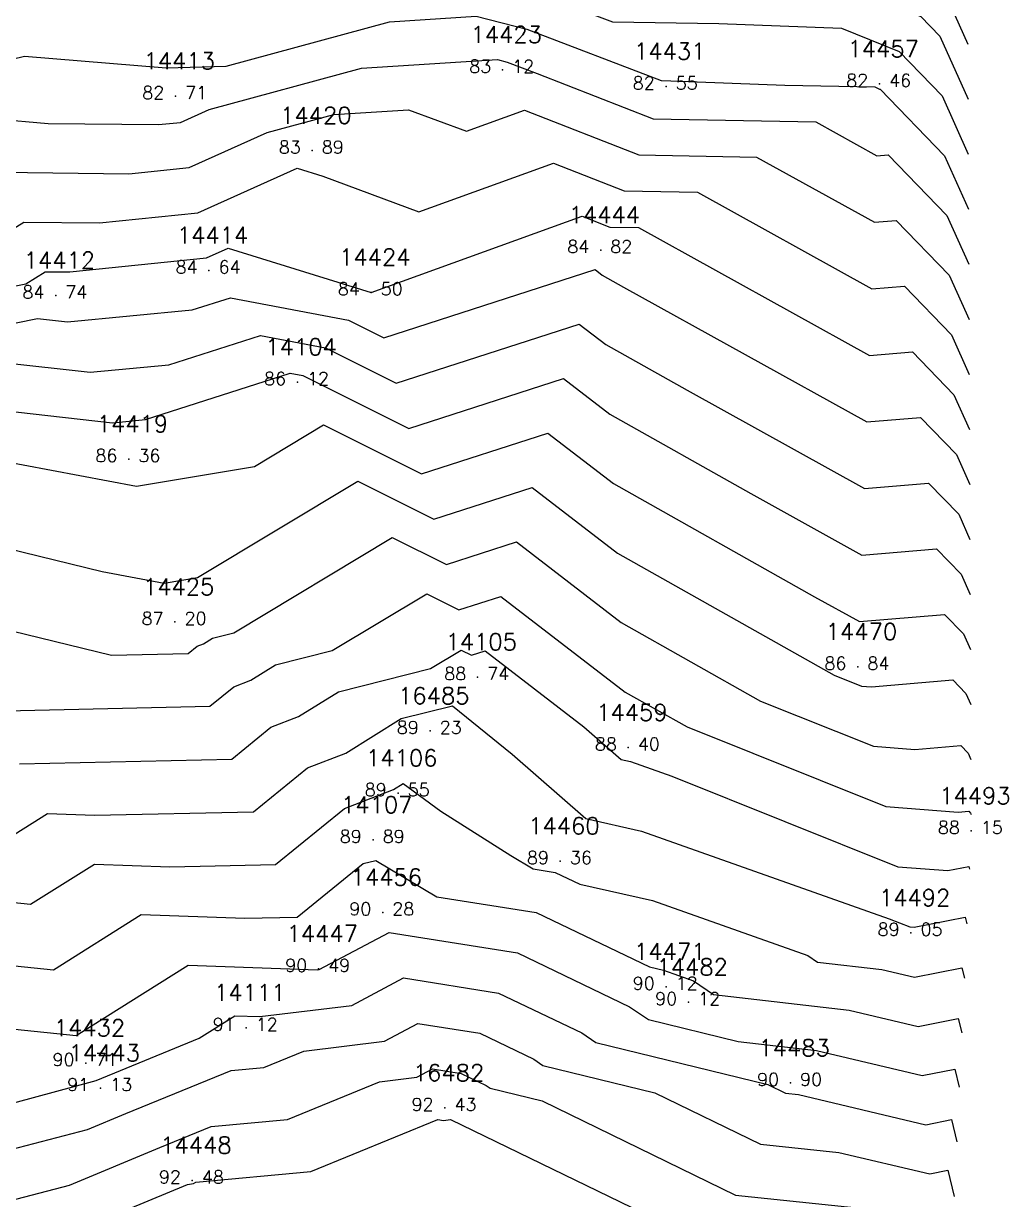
# Model space of a CAD drawing. Header units: millimetres. Extents: x 1412565 to 1412813, y 4931476 to 4931699.
# Drawn here: x 1412797.97 to 1412813.33, y 4931514.11 to 4931532.45 of the extents above; entities that cross this region are included whole.
import ezdxf
from ezdxf.enums import TextEntityAlignment as Align

# ---------------------------------------------------------------- set-up
doc = ezdxf.new("R2010")
doc.units = ezdxf.units.MM
for name, color, linetype in [('CIVIL', 50, 'Continuous'), ('CIVIL-DRAW', 80, 'Continuous'), ('CIVIL-NONAME', 130, 'Continuous'), ('CIVIL-TEXT', 240, 'Continuous'), ('CIVIL-Z', 50, 'Continuous'), ('Tcontours0', 7, 'Continuous'), ('Tcontours1', 7, 'Continuous'), ('Tcontours2', 7, 'Continuous')]:
    doc.layers.add(name, color=color, linetype=linetype)
doc.styles.add('CIVILCADMAIN', font='TXT.SHX')
doc.styles.get("Standard").update_dxf_attribs({"font": 'arial.ttf'})

# ---------------------------------------------------------------- blocks, each defined once
blk = doc.blocks.new('CIVIL-ZZ')
at = {"layer": 'CIVIL-DRAW'}
blk.add_point((0, 0), dxfattribs=at)
at = {"layer": 'CIVIL-NONAME'}
blk.add_attdef('NAME', text='', height=1.8, dxfattribs=at).set_placement((0, 2.1), align=Align.CENTER)
at = {"layer": 'CIVIL-TEXT', "flags": 8}
blk.add_attdef('TEXT', text='', height=2, dxfattribs=at).set_placement((0.2, -3.3), align=Align.CENTER)
at = {"layer": 'CIVIL-Z'}
blk.add_attdef('Z1', text='', height=1.6, dxfattribs=at).set_placement((-0.75, -0.225), align=Align.RIGHT)
blk.add_attdef('Z2', (0.75, -0.225), '', height=1.6, dxfattribs=at)

msp = doc.modelspace()

# ---------------------------------------------------------------- linework, layer by layer
at = {"layer": 'Tcontours0'}
for points, elevation in [([(1412789.001, 4931526.27), (1412788.996, 4931525.796), (1412790.013, 4931525.831), (1412791.186, 4931525.53), (1412792.179, 4931526.254), (1412794.801, 4931527.409), (1412796.466, 4931527.505), (1412798.188, 4931527.853), (1412798.653, 4931527.801), (1412800.598, 4931527.985), (1412801.196, 4931528.177), (1412803.035, 4931527.828), (1412803.586, 4931527.552), (1412806.882, 4931528.614), (1412806.992, 4931528.53), (1412807.327, 4931528.341), (1412811.123, 4931526.239), (1412811.958, 4931526.309), (1412812.518, 4931525.731), (1412812.727, 4931525.265)], 85), ([(1412796.068, 4931517.938), (1412798.434, 4931517.694), (1412799.804, 4931518.555), (1412801.421, 4931518.498), (1412802.236, 4931518.516), (1412803.264, 4931519.351), (1412803.462, 4931519.401), (1412804.413, 4931518.833), (1412805.965, 4931518.587), (1412807.729, 4931517.739), (1412807.949, 4931517.69), (1412808.418, 4931517.524), (1412808.729, 4931517.311), (1412810.845, 4931517.068), (1412811.923, 4931516.813), (1412812.548, 4931516.938), (1412812.604, 4931516.714)], 90)]:
    msp.add_lwpolyline(points, dxfattribs=dict(at, elevation=elevation))
at = {"layer": 'Tcontours1'}
for points, elevation in [([(1412789.027, 4931532.967), (1412789.403, 4931533.02), (1412789.998, 4931533.031), (1412790.784, 4931532.835), (1412790.999, 4931532.84), (1412793.844, 4931533.531), (1412799.165, 4931534.81), (1412799.411, 4931534.89), (1412802.539, 4931534.967), (1412804.182, 4931534.773), (1412804.423, 4931534.774), (1412805.551, 4931534.367), (1412806.918, 4931533.996), (1412809.625, 4931534.057), (1412810.04, 4931534.022), (1412812.126, 4931533.175), (1412812.211, 4931533.151), (1412812.242, 4931533.144), (1412812.697, 4931532.129)], 81), ([(1412789.05, 4931531.473), (1412789.924, 4931531.45), (1412790.34, 4931531.457), (1412791.538, 4931531.502), (1412792.405, 4931531.526), (1412793.12, 4931531.817), (1412793.985, 4931531.835), (1412798.444, 4931532.919), (1412799.843, 4931532.803), (1412803.011, 4931532.903), (1412804.11, 4931533.201), (1412804.693, 4931533.238), (1412806.126, 4931532.871), (1412807.152, 4931532.479), (1412808.811, 4931532.455), (1412810.728, 4931532.382), (1412811.628, 4931532.014), (1412812.296, 4931531.323), (1412812.704, 4931530.413)], 82), ([(1412789.044, 4931529.705), (1412789.941, 4931529.605), (1412790.339, 4931529.705), (1412791.611, 4931529.943), (1412792.601, 4931529.98), (1412794.939, 4931530.046), (1412796.866, 4931530.828), (1412796.972, 4931530.831), (1412797.519, 4931530.964), (1412798.35, 4931530.895), (1412800.073, 4931530.876), (1412800.418, 4931530.911), (1412800.863, 4931531.111), (1412803.242, 4931531.756), (1412805.36, 4931531.892), (1412805.514, 4931531.852), (1412805.977, 4931531.675), (1412807.788, 4931530.964), (1412810.325, 4931530.917), (1412811.278, 4931530.389), (1412811.456, 4931530.404), (1412812.37, 4931529.459), (1412812.712, 4931528.697)], 83), ([(1412789.044, 4931527.733), (1412789.761, 4931527.653), (1412790.681, 4931527.884), (1412790.72, 4931527.889), (1412793.371, 4931528.361), (1412793.67, 4931528.493), (1412796.423, 4931528.653), (1412797.032, 4931528.775), (1412797.971, 4931529.357), (1412799.152, 4931529.344), (1412800.688, 4931529.502), (1412802.234, 4931530.196), (1412802.636, 4931530.071), (1412804.133, 4931529.517), (1412806.232, 4931530.275), (1412807.338, 4931529.841), (1412808.481, 4931529.82), (1412811.2, 4931528.314), (1412811.707, 4931528.357), (1412812.444, 4931527.595), (1412812.719, 4931526.981)], 84), ([(1412788.881, 4931523.872), (1412789.88, 4931523.07), (1412790.526, 4931522.995), (1412790.84, 4931523.048), (1412792.783, 4931524.291), (1412795.023, 4931525.925), (1412795.931, 4931526.325), (1412796.508, 4931526.358), (1412797.104, 4931526.478), (1412799.357, 4931526.227), (1412799.872, 4931526.275), (1412802.128, 4931527.001), (1412802.325, 4931526.964), (1412803.977, 4931526.137), (1412806.392, 4931526.915), (1412807.112, 4931526.362), (1412809.312, 4931525.123), (1412811.045, 4931524.163), (1412812.21, 4931524.262), (1412812.591, 4931523.867), (1412812.734, 4931523.549)], 86), ([(1412788.981, 4931522.571), (1412789.442, 4931522.346), (1412790.124, 4931521.746), (1412790.545, 4931521.697), (1412791.84, 4931521.916), (1412795.893, 4931524.51), (1412796.273, 4931524.665), (1412796.702, 4931524.515), (1412799.196, 4931523.905), (1412800.159, 4931523.725), (1412800.684, 4931523.813), (1412803.184, 4931525.315), (1412804.369, 4931524.722), (1412805.902, 4931525.216), (1412807.232, 4931524.195), (1412810.613, 4931522.291), (1412811.04, 4931522.12), (1412811.196, 4931522.107), (1412812.461, 4931522.215), (1412812.665, 4931522.003), (1412812.741, 4931521.833)], 87), ([(1412788.945, 4931521.394), (1412790.368, 4931520.422), (1412790.564, 4931520.399), (1412792.84, 4931520.785), (1412794.536, 4931521.87), (1412795.727, 4931522.358), (1412797.068, 4931521.887), (1412797.691, 4931521.734), (1412800.875, 4931521.804), (1412801.249, 4931522.109), (1412801.515, 4931522.211), (1412801.898, 4931522.45), (1412802.782, 4931522.673), (1412804.256, 4931523.559), (1412804.76, 4931523.307), (1412805.412, 4931523.517), (1412807.352, 4931522.027), (1412808.318, 4931521.483), (1412811.416, 4931520.242), (1412812.547, 4931520.153), (1412812.712, 4931520.167), (1412812.739, 4931520.14), (1412812.749, 4931520.117)], 88), ([(1412797.721, 4931519.741), (1412798.343, 4931520.132), (1412799.076, 4931520.106), (1412801.556, 4931520.16), (1412802.398, 4931520.845), (1412802.996, 4931521.075), (1412803.859, 4931521.613), (1412804.657, 4931521.814), (1412805.591, 4931521.056), (1412806.738, 4931520.054), (1412807.606, 4931519.859), (1412811.471, 4931518.492), (1412811.791, 4931518.364), (1412811.862, 4931518.358), (1412812.657, 4931518.517), (1412812.683, 4931518.414)], 89), ([(1412789.036, 4931514.441), (1412789.486, 4931514.366), (1412790.059, 4931514.151), (1412790.71, 4931514.223), (1412790.948, 4931514.181), (1412793.543, 4931514.762), (1412794.466, 4931515.316), (1412795.474, 4931515.397), (1412796.893, 4931515.37), (1412799.099, 4931515.971), (1412800.708, 4931516.629), (1412801.265, 4931516.979), (1412801.655, 4931516.965), (1412803.088, 4931517.14), (1412803.895, 4931517.569), (1412805.378, 4931517.333), (1412806.676, 4931516.71), (1412806.892, 4931516.561), (1412809.578, 4931515.905), (1412809.852, 4931515.771), (1412810.056, 4931515.75), (1412812.043, 4931515.279), (1412812.44, 4931515.358), (1412812.524, 4931515.013)], 91), ([(1412789.043, 4931512.446), (1412791.222, 4931512.529), (1412792.104, 4931512.374), (1412794.212, 4931512.846), (1412795.554, 4931513.102), (1412796.426, 4931513.749), (1412798.686, 4931514.337), (1412800.092, 4931514.922), (1412800.896, 4931515.25), (1412802.084, 4931515.36), (1412803.522, 4931515.95), (1412804.103, 4931516.021), (1412804.346, 4931516.15), (1412804.792, 4931516.079), (1412805.182, 4931515.892), (1412805.247, 4931515.847), (1412806.055, 4931515.65), (1412809.074, 4931514.182), (1412811.317, 4931513.945), (1412812.162, 4931513.745), (1412812.331, 4931513.779), (1412812.445, 4931513.312)], 92)]:
    msp.add_lwpolyline(points, dxfattribs=dict(at, elevation=elevation))
at = {"layer": 'Tcontours2'}
for points, elevation in [([(1412789.05, 4931532.251), (1412789.663, 4931532.235), (1412790.823, 4931532.256), (1412791.006, 4931532.263), (1412791.138, 4931532.267), (1412791.247, 4931532.311), (1412792.492, 4931532.337), (1412798.907, 4931533.896), (1412799.492, 4931533.848), (1412803.14, 4931533.963), (1412804.072, 4931533.986), (1412804.39, 4931533.948), (1412804.437, 4931533.948), (1412804.655, 4931533.869), (1412806.439, 4931533.384), (1412806.746, 4931533.391), (1412809.557, 4931533.35), (1412810.085, 4931533.33), (1412811.962, 4931532.562), (1412812.26, 4931532.254), (1412812.701, 4931531.271)], 81.5), ([(1412789.049, 4931530.673), (1412790.03, 4931530.581), (1412790.152, 4931530.611), (1412790.541, 4931530.684), (1412792.069, 4931530.741), (1412793.672, 4931530.786), (1412794.993, 4931531.323), (1412795.479, 4931531.333), (1412797.982, 4931531.941), (1412800.193, 4931531.759), (1412801.13, 4931531.788), (1412803.676, 4931532.478), (1412805.027, 4931532.565), (1412805.82, 4931532.362), (1412807.914, 4931531.562), (1412808.065, 4931531.56), (1412809.84, 4931531.492), (1412811.246, 4931531.466), (1412811.317, 4931531.427), (1412811.33, 4931531.428), (1412812.333, 4931530.391), (1412812.708, 4931529.555)], 82.5), ([(1412789.044, 4931528.719), (1412789.851, 4931528.629), (1412790.527, 4931528.798), (1412792.681, 4931529.202), (1412793.133, 4931529.219), (1412795.96, 4931529.299), (1412796.17, 4931529.303), (1412796.737, 4931529.577), (1412797.633, 4931530.132), (1412799.612, 4931530.11), (1412800.553, 4931530.207), (1412801.766, 4931530.751), (1412802.808, 4931531.034), (1412803.974, 4931531.108), (1412804.876, 4931530.774), (1412805.782, 4931531.102), (1412807.563, 4931530.403), (1412809.403, 4931530.369), (1412811.239, 4931529.352), (1412811.581, 4931529.381), (1412812.407, 4931528.527), (1412812.716, 4931527.839)], 83.5), ([(1412789.03, 4931526.943), (1412789.3, 4931526.89), (1412789.529, 4931526.701), (1412790.396, 4931526.73), (1412791.206, 4931526.842), (1412792.066, 4931526.996), (1412794.236, 4931527.951), (1412796.445, 4931528.079), (1412798.004, 4931528.393), (1412798.308, 4931528.582), (1412798.691, 4931528.578), (1412800.822, 4931528.797), (1412801.161, 4931528.949), (1412803.39, 4931528.26), (1412806.682, 4931529.449), (1412807.114, 4931529.279), (1412807.56, 4931529.271), (1412811.162, 4931527.276), (1412811.833, 4931527.333), (1412812.481, 4931526.663), (1412812.723, 4931526.123)], 84.5), ([(1412788.881, 4931524.742), (1412789.146, 4931524.57), (1412789.812, 4931524.198), (1412790.696, 4931523.971), (1412793.601, 4931526.089), (1412795.366, 4931526.867), (1412796.487, 4931526.932), (1412797.646, 4931527.166), (1412799.005, 4931527.014), (1412800.235, 4931527.13), (1412801.662, 4931527.589), (1412802.68, 4931527.396), (1412803.782, 4931526.845), (1412806.637, 4931527.765), (1412807.052, 4931527.446), (1412808.32, 4931526.732), (1412811.084, 4931525.201), (1412812.084, 4931525.286), (1412812.555, 4931524.799), (1412812.73, 4931524.407)], 85.5), ([(1412788.939, 4931523.158), (1412789.661, 4931522.708), (1412790.002, 4931522.408), (1412790.535, 4931522.346), (1412791.34, 4931522.482), (1412796.318, 4931525.667), (1412796.445, 4931525.76), (1412796.496, 4931525.783), (1412796.529, 4931525.784), (1412796.563, 4931525.791), (1412797.074, 4931525.734), (1412799.73, 4931525.237), (1412801.568, 4931525.544), (1412802.648, 4931526.193), (1412804.173, 4931525.43), (1412806.147, 4931526.066), (1412807.172, 4931525.278), (1412810.305, 4931523.514), (1412811.006, 4931523.126), (1412812.335, 4931523.238), (1412812.628, 4931522.935), (1412812.738, 4931522.691)], 86.5), ([(1412789.008, 4931522.105), (1412789.223, 4931521.984), (1412790.246, 4931521.084), (1412790.554, 4931521.048), (1412792.34, 4931521.351), (1412795.215, 4931523.19), (1412796, 4931523.512), (1412796.885, 4931523.201), (1412799.34, 4931522.6), (1412800.534, 4931522.627), (1412800.675, 4931522.741), (1412800.774, 4931522.779), (1412800.918, 4931522.869), (1412801.249, 4931522.952), (1412803.72, 4931524.437), (1412804.565, 4931524.015), (1412805.657, 4931524.367), (1412807.292, 4931523.111), (1412809.465, 4931521.887), (1412811.228, 4931521.181), (1412811.872, 4931521.13), (1412812.587, 4931521.191), (1412812.702, 4931521.071), (1412812.745, 4931520.975)], 87.5), ([(1412797.904, 4931520.909), (1412801.215, 4931520.982), (1412801.823, 4931521.477), (1412802.255, 4931521.643), (1412802.879, 4931522.031), (1412804.314, 4931522.394), (1412804.793, 4931522.681), (1412804.956, 4931522.6), (1412805.168, 4931522.668), (1412806.709, 4931521.484), (1412807.29, 4931520.976), (1412807.434, 4931520.943), (1412808.078, 4931520.715), (1412811.603, 4931519.303), (1412812.384, 4931519.242), (1412812.712, 4931519.307), (1412812.722, 4931519.265)], 88.5), ([(1412796.358, 4931518.895), (1412798.078, 4931518.717), (1412799.073, 4931519.344), (1412800.249, 4931519.302), (1412801.896, 4931519.338), (1412802.972, 4931520.213), (1412803.736, 4931520.507), (1412803.888, 4931520.602), (1412804.476, 4931520.171), (1412805.569, 4931519.477), (1412805.918, 4931519.268), (1412806.258, 4931519.214), (1412806.644, 4931519.029), (1412807.777, 4931518.775), (1412810.203, 4931517.917), (1412810.351, 4931517.816), (1412811.353, 4931517.701), (1412811.864, 4931517.58), (1412812.603, 4931517.728), (1412812.643, 4931517.564)], 89.5), ([(1412789.045, 4931515.396), (1412789.722, 4931515.478), (1412790.489, 4931515.218), (1412792.149, 4931516.497), (1412792.479, 4931516.695), (1412795.778, 4931516.958), (1412796.064, 4931516.952), (1412798.79, 4931516.67), (1412800.534, 4931517.767), (1412802.552, 4931517.695), (1412802.58, 4931517.699), (1412803.669, 4931518.278), (1412805.672, 4931517.96), (1412807.422, 4931517.119), (1412807.715, 4931516.919), (1412809.115, 4931516.576), (1412810.336, 4931516.436), (1412811.983, 4931516.046), (1412812.494, 4931516.148), (1412812.564, 4931515.863)], 90.5), ([(1412789.023, 4931513.492), (1412789.436, 4931513.207), (1412790.966, 4931513.376), (1412791.526, 4931513.278), (1412794.935, 4931514.041), (1412795.417, 4931514.133), (1412795.73, 4931514.365), (1412798.964, 4931515.207), (1412799.562, 4931515.455), (1412801.205, 4931516.125), (1412801.718, 4931516.173), (1412802.339, 4931516.427), (1412803.596, 4931516.58), (1412804.12, 4931516.859), (1412805.085, 4931516.706), (1412805.929, 4931516.301), (1412806.07, 4931516.204), (1412807.816, 4931515.777), (1412809.463, 4931514.977), (1412810.687, 4931514.847), (1412812.102, 4931514.512), (1412812.385, 4931514.569), (1412812.485, 4931514.162)], 91.5), ([(1412789.043, 4931511.268), (1412791.478, 4931511.681), (1412792.682, 4931511.47), (1412793.488, 4931511.651), (1412795.69, 4931512.071), (1412797.121, 4931513.133), (1412798.407, 4931513.468), (1412800.525, 4931514.349), (1412800.62, 4931514.365), (1412800.656, 4931514.381), (1412802.45, 4931514.548), (1412804.43, 4931515.36), (1412804.521, 4931515.346), (1412804.628, 4931515.36), (1412808.686, 4931513.388), (1412811.947, 4931513.043), (1412812.221, 4931512.978), (1412812.276, 4931512.989), (1412812.406, 4931512.462)], 92.5)]:
    msp.add_lwpolyline(points, dxfattribs=dict(at, elevation=elevation))

# ---------------------------------------------------------------- block references
at = {"layer": 'CIVIL'}
ref = msp.add_blockref('CIVIL-ZZ', (1412805.44, 4931531.73, 83.12), dxfattribs=dict(at, xscale=0.2, yscale=0.2))
ref.add_attrib('Z2', '12', (1412805.59, 4931531.685), dxfattribs={"layer": 'CIVIL-Z', "height": 0.2, "style": 'CIVILCADMAIN'})
ref.add_attrib('Z1', '83', (1412804.92, 4931531.685), dxfattribs={"layer": 'CIVIL-Z', "height": 0.2, "style": 'CIVILCADMAIN'})
ref.add_attrib('NAME', '14423', (1412804.94, 4931532.15), dxfattribs={"layer": 'CIVIL-NONAME', "height": 0.26, "style": 'CIVILCADMAIN'})
ref = msp.add_blockref('CIVIL-ZZ', (1412807.99, 4931531.47, 82.55), dxfattribs=dict(at, xscale=0.2, yscale=0.2))
ref.add_attrib('Z2', '55', (1412808.14, 4931531.425), dxfattribs={"layer": 'CIVIL-Z', "height": 0.2, "style": 'CIVILCADMAIN'})
ref.add_attrib('Z1', '82', (1412807.47, 4931531.425), dxfattribs={"layer": 'CIVIL-Z', "height": 0.2, "style": 'CIVILCADMAIN'})
ref.add_attrib('NAME', '14431', (1412807.49, 4931531.89), dxfattribs={"layer": 'CIVIL-NONAME', "height": 0.26, "style": 'CIVILCADMAIN'})
ref = msp.add_blockref('CIVIL-ZZ', (1412811.32, 4931531.51, 82.46), dxfattribs=dict(at, xscale=0.2, yscale=0.2))
ref.add_attrib('Z2', '46', (1412811.47, 4931531.465), dxfattribs={"layer": 'CIVIL-Z', "height": 0.2, "style": 'CIVILCADMAIN'})
ref.add_attrib('Z1', '82', (1412810.8, 4931531.465), dxfattribs={"layer": 'CIVIL-Z', "height": 0.2, "style": 'CIVILCADMAIN'})
ref.add_attrib('NAME', '14457', (1412810.82, 4931531.93), dxfattribs={"layer": 'CIVIL-NONAME', "height": 0.26, "style": 'CIVILCADMAIN'})
ref = msp.add_blockref('CIVIL-ZZ', (1412800.34, 4931531.32, 82.71), dxfattribs=dict(at, xscale=0.2, yscale=0.2))
ref.add_attrib('Z2', '71', (1412800.49, 4931531.275), dxfattribs={"layer": 'CIVIL-Z', "height": 0.2, "style": 'CIVILCADMAIN'})
ref.add_attrib('Z1', '82', (1412799.82, 4931531.275), dxfattribs={"layer": 'CIVIL-Z', "height": 0.2, "style": 'CIVILCADMAIN'})
ref.add_attrib('NAME', '14413', (1412799.84, 4931531.74), dxfattribs={"layer": 'CIVIL-NONAME', "height": 0.26, "style": 'CIVILCADMAIN'})
ref = msp.add_blockref('CIVIL-ZZ', (1412802.47, 4931530.47, 83.89), dxfattribs=dict(at, xscale=0.2, yscale=0.2))
ref.add_attrib('Z2', '89', (1412802.62, 4931530.425), dxfattribs={"layer": 'CIVIL-Z', "height": 0.2, "style": 'CIVILCADMAIN'})
ref.add_attrib('Z1', '83', (1412801.95, 4931530.425), dxfattribs={"layer": 'CIVIL-Z', "height": 0.2, "style": 'CIVILCADMAIN'})
ref.add_attrib('NAME', '14420', (1412801.97, 4931530.89), dxfattribs={"layer": 'CIVIL-NONAME', "height": 0.26, "style": 'CIVILCADMAIN'})
ref = msp.add_blockref('CIVIL-ZZ', (1412806.97, 4931528.92, 84.82), dxfattribs=dict(at, xscale=0.2, yscale=0.2))
ref.add_attrib('Z2', '82', (1412807.12, 4931528.875), dxfattribs={"layer": 'CIVIL-Z', "height": 0.2, "style": 'CIVILCADMAIN'})
ref.add_attrib('Z1', '84', (1412806.45, 4931528.875), dxfattribs={"layer": 'CIVIL-Z', "height": 0.2, "style": 'CIVILCADMAIN'})
ref.add_attrib('NAME', '14444', (1412806.47, 4931529.34), dxfattribs={"layer": 'CIVIL-NONAME', "height": 0.26, "style": 'CIVILCADMAIN'})
ref = msp.add_blockref('CIVIL-ZZ', (1412800.86, 4931528.6, 84.64), dxfattribs=dict(at, xscale=0.2, yscale=0.2))
ref.add_attrib('Z2', '64', (1412801.01, 4931528.555), dxfattribs={"layer": 'CIVIL-Z', "height": 0.2, "style": 'CIVILCADMAIN'})
ref.add_attrib('Z1', '84', (1412800.34, 4931528.555), dxfattribs={"layer": 'CIVIL-Z', "height": 0.2, "style": 'CIVILCADMAIN'})
ref.add_attrib('NAME', '14414', (1412800.36, 4931529.02), dxfattribs={"layer": 'CIVIL-NONAME', "height": 0.26, "style": 'CIVILCADMAIN'})
ref = msp.add_blockref('CIVIL-ZZ', (1412798.47, 4931528.21, 84.74), dxfattribs=dict(at, xscale=0.2, yscale=0.2))
ref.add_attrib('Z2', '74', (1412798.62, 4931528.165), dxfattribs={"layer": 'CIVIL-Z', "height": 0.2, "style": 'CIVILCADMAIN'})
ref.add_attrib('Z1', '84', (1412797.95, 4931528.165), dxfattribs={"layer": 'CIVIL-Z', "height": 0.2, "style": 'CIVILCADMAIN'})
ref.add_attrib('NAME', '14412', (1412797.97, 4931528.63), dxfattribs={"layer": 'CIVIL-NONAME', "height": 0.26, "style": 'CIVILCADMAIN'})
ref = msp.add_blockref('CIVIL-ZZ', (1412803.39, 4931528.26, 84.5), dxfattribs=dict(at, xscale=0.2, yscale=0.2))
ref.add_attrib('Z2', '50', (1412803.54, 4931528.215), dxfattribs={"layer": 'CIVIL-Z', "height": 0.2, "style": 'CIVILCADMAIN'})
ref.add_attrib('Z1', '84', (1412802.87, 4931528.215), dxfattribs={"layer": 'CIVIL-Z', "height": 0.2, "style": 'CIVILCADMAIN'})
ref.add_attrib('NAME', '14424', (1412802.89, 4931528.68), dxfattribs={"layer": 'CIVIL-NONAME', "height": 0.26, "style": 'CIVILCADMAIN'})
ref = msp.add_blockref('CIVIL-ZZ', (1412802.24, 4931526.86, 86.12), dxfattribs=dict(at, xscale=0.2, yscale=0.2))
ref.add_attrib('Z2', '12', (1412802.39, 4931526.815), dxfattribs={"layer": 'CIVIL-Z', "height": 0.2, "style": 'CIVILCADMAIN'})
ref.add_attrib('Z1', '86', (1412801.72, 4931526.815), dxfattribs={"layer": 'CIVIL-Z', "height": 0.2, "style": 'CIVILCADMAIN'})
ref.add_attrib('NAME', '14104', (1412801.74, 4931527.28), dxfattribs={"layer": 'CIVIL-NONAME', "height": 0.26, "style": 'CIVILCADMAIN'})
ref = msp.add_blockref('CIVIL-ZZ', (1412799.61, 4931525.66, 86.36), dxfattribs=dict(at, xscale=0.2, yscale=0.2))
ref.add_attrib('Z2', '36', (1412799.76, 4931525.615), dxfattribs={"layer": 'CIVIL-Z', "height": 0.2, "style": 'CIVILCADMAIN'})
ref.add_attrib('Z1', '86', (1412799.09, 4931525.615), dxfattribs={"layer": 'CIVIL-Z', "height": 0.2, "style": 'CIVILCADMAIN'})
ref.add_attrib('NAME', '14419', (1412799.11, 4931526.08), dxfattribs={"layer": 'CIVIL-NONAME', "height": 0.26, "style": 'CIVILCADMAIN'})
ref = msp.add_blockref('CIVIL-ZZ', (1412800.33, 4931523.12, 87.2), dxfattribs=dict(at, xscale=0.2, yscale=0.2))
ref.add_attrib('Z2', '20', (1412800.48, 4931523.075), dxfattribs={"layer": 'CIVIL-Z', "height": 0.2, "style": 'CIVILCADMAIN'})
ref.add_attrib('Z1', '87', (1412799.81, 4931523.075), dxfattribs={"layer": 'CIVIL-Z', "height": 0.2, "style": 'CIVILCADMAIN'})
ref.add_attrib('NAME', '14425', (1412799.83, 4931523.54), dxfattribs={"layer": 'CIVIL-NONAME', "height": 0.26, "style": 'CIVILCADMAIN'})
ref = msp.add_blockref('CIVIL-ZZ', (1412810.98, 4931522.42, 86.84), dxfattribs=dict(at, xscale=0.2, yscale=0.2))
ref.add_attrib('Z2', '84', (1412811.13, 4931522.375), dxfattribs={"layer": 'CIVIL-Z', "height": 0.2, "style": 'CIVILCADMAIN'})
ref.add_attrib('Z1', '86', (1412810.46, 4931522.375), dxfattribs={"layer": 'CIVIL-Z', "height": 0.2, "style": 'CIVILCADMAIN'})
ref.add_attrib('NAME', '14470', (1412810.48, 4931522.84), dxfattribs={"layer": 'CIVIL-NONAME', "height": 0.26, "style": 'CIVILCADMAIN'})
ref = msp.add_blockref('CIVIL-ZZ', (1412805.05, 4931522.26, 88.74), dxfattribs=dict(at, xscale=0.2, yscale=0.2))
ref.add_attrib('Z2', '74', (1412805.2, 4931522.215), dxfattribs={"layer": 'CIVIL-Z', "height": 0.2, "style": 'CIVILCADMAIN'})
ref.add_attrib('Z1', '88', (1412804.53, 4931522.215), dxfattribs={"layer": 'CIVIL-Z', "height": 0.2, "style": 'CIVILCADMAIN'})
ref.add_attrib('NAME', '14105', (1412804.55, 4931522.68), dxfattribs={"layer": 'CIVIL-NONAME', "height": 0.26, "style": 'CIVILCADMAIN'})
ref = msp.add_blockref('CIVIL-ZZ', (1412804.31, 4931521.42, 89.23), dxfattribs=dict(at, xscale=0.2, yscale=0.2))
ref.add_attrib('Z2', '23', (1412804.46, 4931521.375), dxfattribs={"layer": 'CIVIL-Z', "height": 0.2, "style": 'CIVILCADMAIN'})
ref.add_attrib('Z1', '89', (1412803.79, 4931521.375), dxfattribs={"layer": 'CIVIL-Z', "height": 0.2, "style": 'CIVILCADMAIN'})
ref.add_attrib('NAME', '16485', (1412803.81, 4931521.84), dxfattribs={"layer": 'CIVIL-NONAME', "height": 0.26, "style": 'CIVILCADMAIN'})
ref = msp.add_blockref('CIVIL-ZZ', (1412807.4, 4931521.16, 88.4), dxfattribs=dict(at, xscale=0.2, yscale=0.2))
ref.add_attrib('Z2', '40', (1412807.55, 4931521.115), dxfattribs={"layer": 'CIVIL-Z', "height": 0.2, "style": 'CIVILCADMAIN'})
ref.add_attrib('Z1', '88', (1412806.88, 4931521.115), dxfattribs={"layer": 'CIVIL-Z', "height": 0.2, "style": 'CIVILCADMAIN'})
ref.add_attrib('NAME', '14459', (1412806.9, 4931521.58), dxfattribs={"layer": 'CIVIL-NONAME', "height": 0.26, "style": 'CIVILCADMAIN'})
ref = msp.add_blockref('CIVIL-ZZ', (1412803.81, 4931520.45, 89.55), dxfattribs=dict(at, xscale=0.2, yscale=0.2))
ref.add_attrib('Z2', '55', (1412803.96, 4931520.405), dxfattribs={"layer": 'CIVIL-Z', "height": 0.2, "style": 'CIVILCADMAIN'})
ref.add_attrib('Z1', '89', (1412803.29, 4931520.405), dxfattribs={"layer": 'CIVIL-Z', "height": 0.2, "style": 'CIVILCADMAIN'})
ref.add_attrib('NAME', '14106', (1412803.31, 4931520.87), dxfattribs={"layer": 'CIVIL-NONAME', "height": 0.26, "style": 'CIVILCADMAIN'})
ref = msp.add_blockref('CIVIL-ZZ', (1412803.42, 4931519.72, 89.89), dxfattribs=dict(at, xscale=0.2, yscale=0.2))
ref.add_attrib('Z2', '89', (1412803.57, 4931519.675), dxfattribs={"layer": 'CIVIL-Z', "height": 0.2, "style": 'CIVILCADMAIN'})
ref.add_attrib('Z1', '89', (1412802.9, 4931519.675), dxfattribs={"layer": 'CIVIL-Z', "height": 0.2, "style": 'CIVILCADMAIN'})
ref.add_attrib('NAME', '14107', (1412802.92, 4931520.14), dxfattribs={"layer": 'CIVIL-NONAME', "height": 0.26, "style": 'CIVILCADMAIN'})
ref = msp.add_blockref('CIVIL-ZZ', (1412812.75, 4931519.86, 88.15), dxfattribs=dict(at, xscale=0.2, yscale=0.2))
ref.add_attrib('Z2', '15', (1412812.9, 4931519.815), dxfattribs={"layer": 'CIVIL-Z', "height": 0.2, "style": 'CIVILCADMAIN'})
ref.add_attrib('Z1', '88', (1412812.23, 4931519.815), dxfattribs={"layer": 'CIVIL-Z', "height": 0.2, "style": 'CIVILCADMAIN'})
ref.add_attrib('NAME', '14493', (1412812.25, 4931520.28), dxfattribs={"layer": 'CIVIL-NONAME', "height": 0.26, "style": 'CIVILCADMAIN'})
ref = msp.add_blockref('CIVIL-ZZ', (1412806.34, 4931519.39, 89.36), dxfattribs=dict(at, xscale=0.2, yscale=0.2))
ref.add_attrib('Z2', '36', (1412806.49, 4931519.345), dxfattribs={"layer": 'CIVIL-Z', "height": 0.2, "style": 'CIVILCADMAIN'})
ref.add_attrib('Z1', '89', (1412805.82, 4931519.345), dxfattribs={"layer": 'CIVIL-Z', "height": 0.2, "style": 'CIVILCADMAIN'})
ref.add_attrib('NAME', '14460', (1412805.84, 4931519.81), dxfattribs={"layer": 'CIVIL-NONAME', "height": 0.26, "style": 'CIVILCADMAIN'})
ref = msp.add_blockref('CIVIL-ZZ', (1412803.57, 4931518.59, 90.28), dxfattribs=dict(at, xscale=0.2, yscale=0.2))
ref.add_attrib('Z2', '28', (1412803.72, 4931518.545), dxfattribs={"layer": 'CIVIL-Z', "height": 0.2, "style": 'CIVILCADMAIN'})
ref.add_attrib('Z1', '90', (1412803.05, 4931518.545), dxfattribs={"layer": 'CIVIL-Z', "height": 0.2, "style": 'CIVILCADMAIN'})
ref.add_attrib('NAME', '14456', (1412803.07, 4931519.01), dxfattribs={"layer": 'CIVIL-NONAME', "height": 0.26, "style": 'CIVILCADMAIN'})
ref = msp.add_blockref('CIVIL-ZZ', (1412811.81, 4931518.27, 89.05), dxfattribs=dict(at, xscale=0.2, yscale=0.2))
ref.add_attrib('Z2', '05', (1412811.96, 4931518.225), dxfattribs={"layer": 'CIVIL-Z', "height": 0.2, "style": 'CIVILCADMAIN'})
ref.add_attrib('Z1', '89', (1412811.29, 4931518.225), dxfattribs={"layer": 'CIVIL-Z', "height": 0.2, "style": 'CIVILCADMAIN'})
ref.add_attrib('NAME', '14492', (1412811.31, 4931518.69), dxfattribs={"layer": 'CIVIL-NONAME', "height": 0.26, "style": 'CIVILCADMAIN'})
ref = msp.add_blockref('CIVIL-ZZ', (1412802.57, 4931517.71, 90.49), dxfattribs=dict(at, xscale=0.2, yscale=0.2))
ref.add_attrib('Z2', '49', (1412802.72, 4931517.665), dxfattribs={"layer": 'CIVIL-Z', "height": 0.2, "style": 'CIVILCADMAIN'})
ref.add_attrib('Z1', '90', (1412802.05, 4931517.665), dxfattribs={"layer": 'CIVIL-Z', "height": 0.2, "style": 'CIVILCADMAIN'})
ref.add_attrib('NAME', '14447', (1412802.07, 4931518.13), dxfattribs={"layer": 'CIVIL-NONAME', "height": 0.26, "style": 'CIVILCADMAIN'})
ref = msp.add_blockref('CIVIL-ZZ', (1412807.99, 4931517.43, 90.12), dxfattribs=dict(at, xscale=0.2, yscale=0.2))
ref.add_attrib('Z2', '12', (1412808.14, 4931517.385), dxfattribs={"layer": 'CIVIL-Z', "height": 0.2, "style": 'CIVILCADMAIN'})
ref.add_attrib('Z1', '90', (1412807.47, 4931517.385), dxfattribs={"layer": 'CIVIL-Z', "height": 0.2, "style": 'CIVILCADMAIN'})
ref.add_attrib('NAME', '14471', (1412807.49, 4931517.85), dxfattribs={"layer": 'CIVIL-NONAME', "height": 0.26, "style": 'CIVILCADMAIN'})
ref = msp.add_blockref('CIVIL-ZZ', (1412808.34, 4931517.19, 90.12), dxfattribs=dict(at, xscale=0.2, yscale=0.2))
ref.add_attrib('Z2', '12', (1412808.49, 4931517.145), dxfattribs={"layer": 'CIVIL-Z', "height": 0.2, "style": 'CIVILCADMAIN'})
ref.add_attrib('Z1', '90', (1412807.82, 4931517.145), dxfattribs={"layer": 'CIVIL-Z', "height": 0.2, "style": 'CIVILCADMAIN'})
ref.add_attrib('NAME', '14482', (1412807.84, 4931517.61), dxfattribs={"layer": 'CIVIL-NONAME', "height": 0.26, "style": 'CIVILCADMAIN'})
ref = msp.add_blockref('CIVIL-ZZ', (1412801.44, 4931516.79, 91.12), dxfattribs=dict(at, xscale=0.2, yscale=0.2))
ref.add_attrib('Z2', '12', (1412801.59, 4931516.745), dxfattribs={"layer": 'CIVIL-Z', "height": 0.2, "style": 'CIVILCADMAIN'})
ref.add_attrib('Z1', '91', (1412800.92, 4931516.745), dxfattribs={"layer": 'CIVIL-Z', "height": 0.2, "style": 'CIVILCADMAIN'})
ref.add_attrib('NAME', '14111', (1412800.94, 4931517.21), dxfattribs={"layer": 'CIVIL-NONAME', "height": 0.26, "style": 'CIVILCADMAIN'})
ref = msp.add_blockref('CIVIL-ZZ', (1412798.94, 4931516.24, 90.71), dxfattribs=dict(at, xscale=0.2, yscale=0.2))
ref.add_attrib('Z2', '71', (1412799.09, 4931516.195), dxfattribs={"layer": 'CIVIL-Z', "height": 0.2, "style": 'CIVILCADMAIN'})
ref.add_attrib('Z1', '90', (1412798.42, 4931516.195), dxfattribs={"layer": 'CIVIL-Z', "height": 0.2, "style": 'CIVILCADMAIN'})
ref.add_attrib('NAME', '14432', (1412798.44, 4931516.66), dxfattribs={"layer": 'CIVIL-NONAME', "height": 0.26, "style": 'CIVILCADMAIN'})
ref = msp.add_blockref('CIVIL-ZZ', (1412809.93, 4931515.93, 90.9), dxfattribs=dict(at, xscale=0.2, yscale=0.2))
ref.add_attrib('Z2', '90', (1412810.08, 4931515.885), dxfattribs={"layer": 'CIVIL-Z', "height": 0.2, "style": 'CIVILCADMAIN'})
ref.add_attrib('Z1', '90', (1412809.41, 4931515.885), dxfattribs={"layer": 'CIVIL-Z', "height": 0.2, "style": 'CIVILCADMAIN'})
ref.add_attrib('NAME', '14483', (1412809.43, 4931516.35), dxfattribs={"layer": 'CIVIL-NONAME', "height": 0.26, "style": 'CIVILCADMAIN'})
ref = msp.add_blockref('CIVIL-ZZ', (1412799.17, 4931515.85, 91.13), dxfattribs=dict(at, xscale=0.2, yscale=0.2))
ref.add_attrib('Z2', '13', (1412799.32, 4931515.805), dxfattribs={"layer": 'CIVIL-Z', "height": 0.2, "style": 'CIVILCADMAIN'})
ref.add_attrib('Z1', '91', (1412798.65, 4931515.805), dxfattribs={"layer": 'CIVIL-Z', "height": 0.2, "style": 'CIVILCADMAIN'})
ref.add_attrib('NAME', '14443', (1412798.67, 4931516.27), dxfattribs={"layer": 'CIVIL-NONAME', "height": 0.26, "style": 'CIVILCADMAIN'})
ref = msp.add_blockref('CIVIL-ZZ', (1412804.54, 4931515.54, 92.43), dxfattribs=dict(at, xscale=0.2, yscale=0.2))
ref.add_attrib('Z2', '43', (1412804.69, 4931515.495), dxfattribs={"layer": 'CIVIL-Z', "height": 0.2, "style": 'CIVILCADMAIN'})
ref.add_attrib('Z1', '92', (1412804.02, 4931515.495), dxfattribs={"layer": 'CIVIL-Z', "height": 0.2, "style": 'CIVILCADMAIN'})
ref.add_attrib('NAME', '16482', (1412804.04, 4931515.96), dxfattribs={"layer": 'CIVIL-NONAME', "height": 0.26, "style": 'CIVILCADMAIN'})
ref = msp.add_blockref('CIVIL-ZZ', (1412800.6, 4931514.41, 92.48), dxfattribs=dict(at, xscale=0.2, yscale=0.2))
ref.add_attrib('Z2', '48', (1412800.75, 4931514.365), dxfattribs={"layer": 'CIVIL-Z', "height": 0.2, "style": 'CIVILCADMAIN'})
ref.add_attrib('Z1', '92', (1412800.08, 4931514.365), dxfattribs={"layer": 'CIVIL-Z', "height": 0.2, "style": 'CIVILCADMAIN'})
ref.add_attrib('NAME', '14448', (1412800.1, 4931514.83), dxfattribs={"layer": 'CIVIL-NONAME', "height": 0.26, "style": 'CIVILCADMAIN'})

doc.saveas('drawing.dxf')
